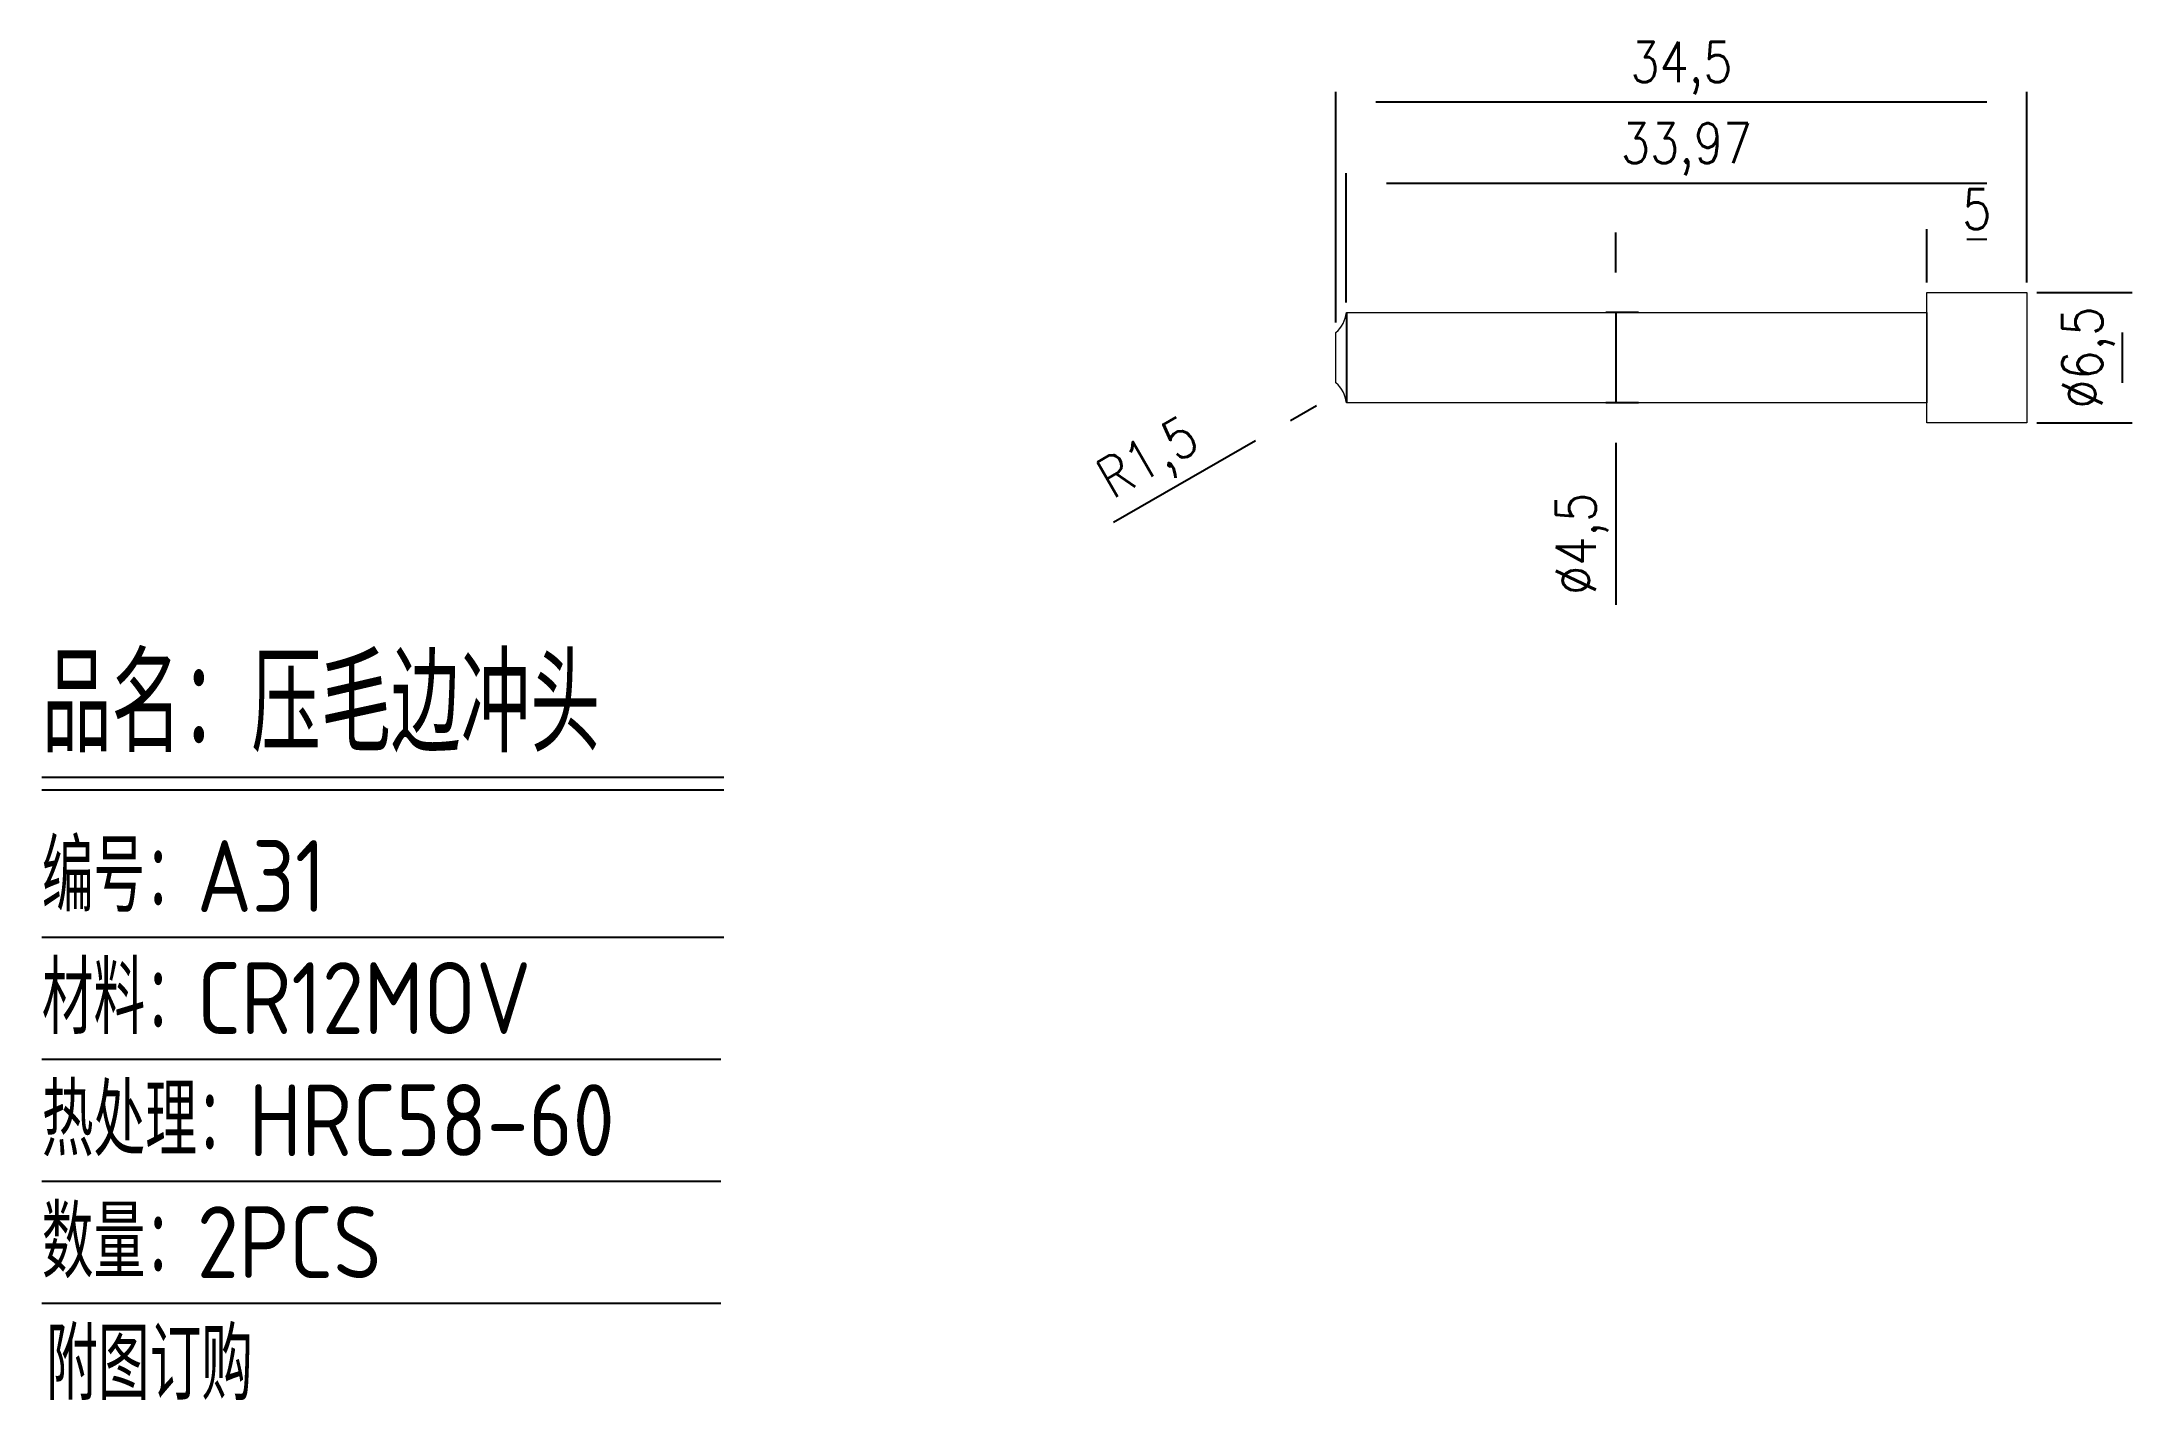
# Model space of a CAD drawing. Header units: millimetres. Extents: x 6537 to 6641, y -2658 to -2590.
import ezdxf

# ---------------------------------------------------------------- set-up
doc = ezdxf.new("R2010")
doc.units = ezdxf.units.MM
doc.layers.add('DIM', color=4, linetype='Continuous')
doc.layers.add('PRESS', color=3, linetype='Continuous')
doc.styles.add('gbenor', font='gbenor.shx', dxfattribs={"bigfont": 'gbcbig.shx'})
doc.styles.get("Standard").update_dxf_attribs({"font": 'txt.shx', "width": 0.85, "bigfont": 'ctxt.shx'})
doc.dimstyles.new('T-2-WX', dxfattribs={"dimtxt": 2, "dimasz": 2, "dimexe": 0.5, "dimexo": 0.5, "dimgap": 0.5, "dimtad": 1, "dimtxsty": 'Standard', "dimblk": 'OPEN30', "dimcen": 0, "dimazin": 3, "dimtfac": 1, "dimtmove": 0, "dimatfit": 3, "dimldrblk": 'OPEN30', "dimlwd": -1, "dimlwe": -1})

# ---------------------------------------------------------------- blocks, each defined once
blk = doc.blocks.new('*D7579')
at = {"layer": 'Defpoints', "color": 0}
for p in [(6636.21, -2593.03), (6636.21, -2602.55), (6601.71, -2604.54)]:
    blk.add_point(p, dxfattribs=at)
at = {"layer": 'DIM', "color": 0, "linetype": 'Continuous'}
for p, q in [((6601.71, -2604.04), (6601.71, -2592.53)), ((6603.71, -2593.03), (6634.21, -2593.03)), ((6636.21, -2602.05), (6636.21, -2592.53))]:
    blk.add_line(p, q, dxfattribs=at)
at = {"layer": 'DIM', "color": 0, "insert": (6618.96, -2591.34), "char_height": 2, "attachment_point": 5}
blk.add_mtext('34,5', dxfattribs=at)
blk = doc.blocks.new('_Open30')
blk = doc.blocks.new('*D7580')
at = {"layer": 'Defpoints', "color": 0}
for p in [(6636.21, -2597.08), (6636.21, -2602.55), (6602.23, -2603.55)]:
    blk.add_point(p, dxfattribs=at)
at = {"layer": 'DIM', "color": 0, "linetype": 'Continuous'}
for p, q in [((6602.23, -2603.05), (6602.23, -2596.58)), ((6604.23, -2597.08), (6634.21, -2597.08)), ((6636.21, -2602.05), (6636.21, -2596.58))]:
    blk.add_line(p, q, dxfattribs=at)
at = {"layer": 'DIM', "color": 0, "insert": (6619.22, -2595.39), "char_height": 2, "attachment_point": 5}
blk.add_mtext('33,97', dxfattribs=at)
blk = doc.blocks.new('*D7581')
at = {"layer": 'Defpoints', "color": 0}
for p in [(6636.21, -2599.88), (6631.21, -2602.55), (6636.21, -2602.55)]:
    blk.add_point(p, dxfattribs=at)
at = {"layer": 'DIM', "color": 0, "linetype": 'Continuous'}
for p, q in [((6631.21, -2602.05), (6631.21, -2599.38)), ((6636.21, -2602.05), (6636.21, -2599.38)), ((6633.21, -2599.88), (6634.21, -2599.88))]:
    blk.add_line(p, q, dxfattribs=at)
at = {"layer": 'DIM', "color": 0, "insert": (6633.71, -2598.38), "char_height": 2, "attachment_point": 5}
blk.add_mtext('5', dxfattribs=at)
blk = doc.blocks.new('*D7582')
at = {"layer": 'Defpoints', "color": 0}
for p in [(6636.21, -2602.55), (6636.21, -2609.05), (6640.97, -2609.05)]:
    blk.add_point(p, dxfattribs=at)
at = {"layer": 'DIM', "color": 0, "linetype": 'Continuous'}
for p, q in [((6636.71, -2602.55), (6641.47, -2602.55)), ((6640.97, -2604.55), (6640.97, -2607.05)), ((6636.71, -2609.05), (6641.47, -2609.05))]:
    blk.add_line(p, q, dxfattribs=at)
at = {"layer": 'DIM', "color": 0, "insert": (6639.28, -2605.8), "char_height": 2, "attachment_point": 5, "rotation": 90}
blk.add_mtext('%%c6,5', dxfattribs=at)
blk = doc.blocks.new('*D7583')
at = {"layer": 'Defpoints', "color": 0}
for p in [(6617.32, -2603.55), (6615.69, -2608.05), (6617.32, -2608.05)]:
    blk.add_point(p, dxfattribs=at)
at = {"layer": 'DIM', "color": 0, "linetype": 'Continuous'}
for p, q in [((6615.69, -2601.55), (6615.69, -2599.55)), ((6616.82, -2603.55), (6615.19, -2603.55)), ((6615.69, -2603.55), (6615.69, -2608.05)), ((6616.82, -2608.05), (6615.19, -2608.05)), ((6615.69, -2610.05), (6615.69, -2618.15))]:
    blk.add_line(p, q, dxfattribs=at)
at = {"layer": 'DIM', "color": 0, "insert": (6614, -2615.1), "char_height": 2, "attachment_point": 5, "rotation": 90}
blk.add_mtext('%%c4,5', dxfattribs=at)
blk = doc.blocks.new('*D7584')
at = {"layer": 'Defpoints', "color": 0}
for p in [(6599.44, -2608.95), (6600.74, -2608.2)]:
    blk.add_point(p, dxfattribs=at)
at = {"layer": 'DIM', "color": 0, "linetype": 'Continuous'}
for p, q in [((6600.74, -2608.2), (6599.44, -2608.95)), ((6590.61, -2614.02), (6597.7, -2609.94))]:
    blk.add_line(p, q, dxfattribs=at)
at = {"layer": 'DIM', "color": 0, "insert": (6592.45, -2611.01), "char_height": 2, "attachment_point": 5, "rotation": 29.8633}
blk.add_mtext('R1,5', dxfattribs=at)

msp = doc.modelspace()

# ---------------------------------------------------------------- linework, layer by layer
at = {"layer": 'DIM', "color": 4, "linetype": 'Continuous', "lineweight": 25}
for p, q in [((6537.102, -2626.758), (6571.146, -2626.758)), ((6537.102, -2627.386), (6571.146, -2627.386)), ((6537.102, -2634.735), (6571.146, -2634.735)), ((6537.102, -2640.83), (6570.998, -2640.83)), ((6537.102, -2646.925), (6570.998, -2646.925)), ((6537.102, -2653.02), (6570.998, -2653.02))]:
    msp.add_line(p, q, dxfattribs=at)
at = {"layer": 'PRESS', "linetype": 'Continuous'}
msp.add_line((6602.233, -2603.55), (6602.233, -2608.05), dxfattribs=at)
at = {"layer": 'PRESS', "linetype": 'Continuous', "lineweight": 15, "elevation": 0}
msp.add_lwpolyline([(6636.207, -2602.55), (6636.207, -2609.05), (6631.206, -2609.05), (6631.206, -2602.55)], close=True, dxfattribs=at)
at = {"layer": 'PRESS', "linetype": 'Continuous', "lineweight": 15}
msp.add_lwpolyline([(6601.71, -2604.545, 0.1943142), (6602.233, -2603.55), (6631.206, -2603.55), (6631.206, -2608.05), (6602.233, -2608.05, 0.1943142), (6601.71, -2607.056)], format="xyb", close=True, dxfattribs=at)

# ---------------------------------------------------------------- texts
at = {"layer": 'DIM', "color": 3, "linetype": 'Continuous', "lineweight": 25, "style": 'gbenor'}
for s, height, p in [('品名：压毛边冲头', 4.8402, (6537.102, -2625.503)), ('编号：A31', 3.5853, (6537.102, -2633.481)), ('材料：CR12MOV', 3.5853, (6537.102, -2639.576)), ('热处理：HRC58-60', 3.58531, (6537.102, -2645.671)), ('数量：2PCS', 3.5853, (6537.102, -2651.766)), ('附图订购', 3.5853, (6537.32, -2657.861))]:
    msp.add_text(s, height=height, dxfattribs=at).set_placement(p)

# ---------------------------------------------------------------- dimensions: what is measured, and where the dimension line sits
at = {"layer": 'DIM', "linetype": 'Continuous'}
for base, p1, p2, picture, middle in [((6636.207, -2593.03), (6601.71, -2604.545), (6636.207, -2602.55, 0), '*D7579', (6618.958, -2591.34)), ((6636.207, -2597.084), (6602.233, -2603.55), (6636.207, -2602.55), '*D7580', (6619.22, -2595.393)), ((6636.207, -2599.88), (6631.206, -2602.55, 0), (6636.207, -2602.55), '*D7581', (6633.706, -2598.38))]:
    dim = msp.add_linear_dim(base=base, p1=p1, p2=p2, dimstyle='T-2-WX', dxfattribs=at)
    dim.commit()
    dim.dimension.update_dxf_attribs({"geometry": picture, "text_midpoint": middle})
for base, p1, p2, picture, middle in [((6615.695, -2608.05), (6617.319, -2603.55), (6617.319, -2608.05), '*D7583', (6614.004, -2615.1)), ((6640.966, -2609.05), (6636.207, -2602.55), (6636.207, -2609.05, 0), '*D7582', (6639.275, -2605.8))]:
    dim = msp.add_linear_dim(base=base, p1=p1, p2=p2, angle=90, text='%%c<>', dimstyle='T-2-WX', dxfattribs=at)
    dim.commit()
    dim.dimension.update_dxf_attribs({"geometry": picture, "text_midpoint": middle})
dim = msp.add_radius_dim(center=(6600.74, -2608.2), mpoint=(6599.439, -2608.947), dimstyle='T-2-WX', dxfattribs=at)
dim.commit()
dim.dimension.update_dxf_attribs({"geometry": '*D7584', "text_midpoint": (6592.448, -2611.012)})

doc.saveas('drawing.dxf')
